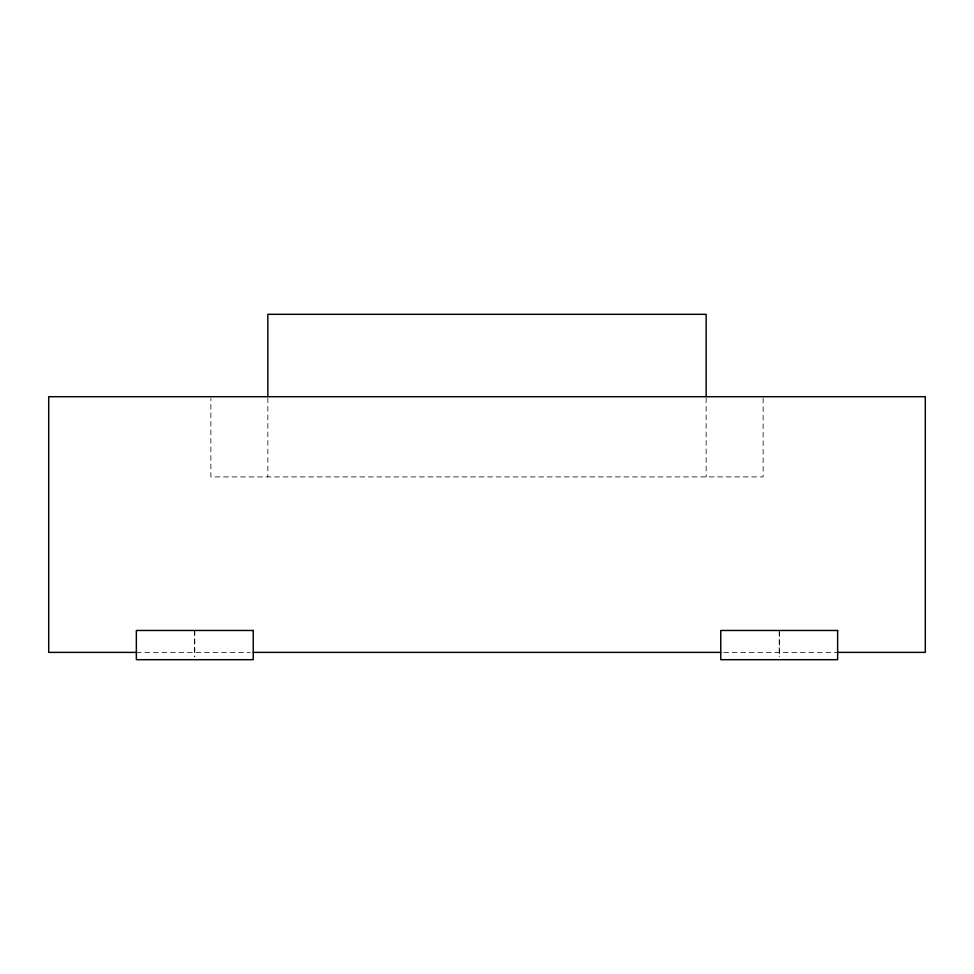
<?xml version="1.0" encoding="UTF-8"?>
<svg xmlns="http://www.w3.org/2000/svg" width="974" height="974" viewBox="0 0 974 974"><rect width="100%" height="100%" fill="white"/><g stroke="black" fill="none" stroke-linecap="round" stroke-linejoin="round"><path stroke-width="0.73" stroke-dasharray="4.87 3.65" d="M136.36 652.385L250.318 652.385M723.682 652.385L837.64 652.385M779.37 631.931L779.37 656.768M779.2 630.47L779.2 656.768M763.129 398.22L763.129 476.919L210.871 476.919L210.871 398.22M706.15 397.891L706.15 476.919M267.85 397.891L267.85 476.919M194.8 630.47L194.8 656.768M194.63 630.47L194.63 656.768"/><path stroke-width="1.46" d="M136.36 652.385L48.7 652.385L48.7 396.71L925.3 396.71L925.3 652.385L837.64 652.385M253.24 652.385L720.76 652.385M706.15 396.369L706.15 314.31L267.85 314.31L267.85 396.369M253.24 630.47L136.36 630.47L136.36 659.69L253.24 659.69L253.24 630.47M837.64 630.47L720.76 630.47L720.76 659.69L837.64 659.69L837.64 630.47"/></g></svg>
